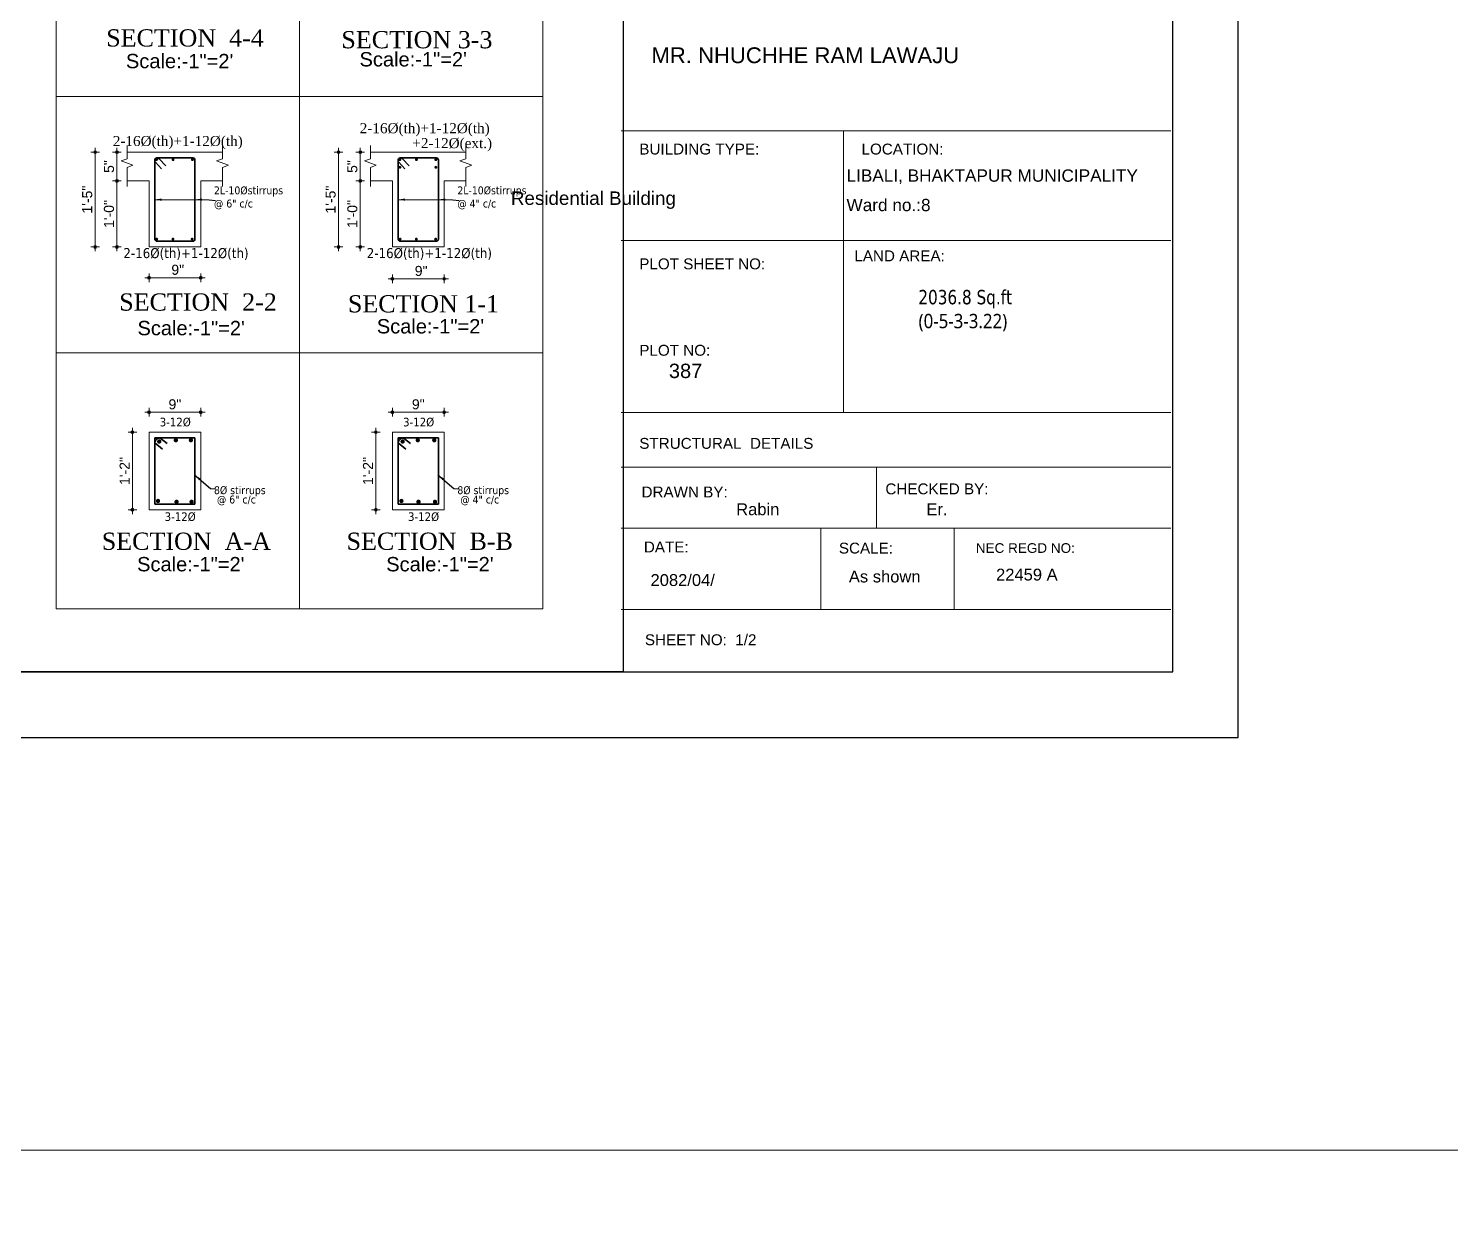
# Model space of a CAD drawing. Header units: inches. Extents: x 130993 to 274375, y -5108 to 103559.
# Drawn here: x 149109 to 150100, y 48901 to 49732 of the extents above; entities that cross this region are included whole.
import ezdxf

# ---------------------------------------------------------------- set-up
doc = ezdxf.new("R2010")
doc.units = ezdxf.units.IN
doc.header["$MEASUREMENT"] = 0
doc.header["$PDMODE"] = 2
doc.header["$PDSIZE"] = -3
for name, color, linetype, lineweight in [('Dim-internal', 150, 'Continuous', 9), ('DIMENDION', 4, 'Continuous', 18), ('DIMENSION', 142, 'Continuous', 20), ('HATCH', 9, 'Continuous', 9), ('REN', 7, 'Continuous', 35), ('ROD', 10, 'Continuous', 13), ('TEXT', 181, 'Continuous', 13), ('TRENCH', 7, 'Continuous', 20)]:
    doc.layers.add(name, color=color, linetype=linetype, lineweight=lineweight)
doc.layers.add('ELEVATION', color=7, linetype='Continuous')
doc.styles.add('DIM', font='dutch.ttf')
doc.styles.add('int text 1in-8ft', font='trebuc.ttf', dxfattribs={"height": 7})
doc.styles.add('PUMORI', font='arial.ttf')
doc.styles.add('ramon', font='arial.ttf', dxfattribs={"height": 7})
doc.styles.add('romans', font='romans.shx')
doc.styles.get("Standard").update_dxf_attribs({"font": 'txt.shx', "height": 6})
doc.styles.add('TAHOMA', font='tahoma.ttf', dxfattribs={"height": 9})
doc.dimstyles.new('ARROW1', dxfattribs={"dimscale": 96, "dimtxt": 15, "dimasz": 0.05, "dimexe": 0.078125, "dimexo": 0.09375, "dimgap": 0.03125, "dimtad": 1, "dimdec": 0, "dimzin": 3, "dimdsep": 46, "dimlunit": 4, "dimtxsty": 'TAHOMA', "dimcen": 0.09375, "dimclrt": 7, "dimadec": 0, "dimazin": 0, "dimtfac": 1, "dimtdec": 0, "dimtmove": 0, "dimatfit": 3, "dimfxl": 1, "dimfrac": 2, "dimtolj": 1, "dimtzin": 0, "dimarcsym": 0})
doc.dimstyles.new('dim 1in-8ft', dxfattribs={"dimtxt": 7, "dimasz": 2, "dimexe": 6, "dimexo": 6, "dimgap": 1, "dimtad": 1, "dimdec": 0, "dimzin": 0, "dimdsep": 46, "dimlunit": 4, "dimtxsty": 'int text 1in-8ft', "dimblk": 'DOT', "dimcen": 4, "dimdle": 6, "dimclrt": 7, "dimadec": 0, "dimazin": 0, "dimtfac": 1, "dimtdec": 0, "dimtofl": 0, "dimtmove": 0, "dimatfit": 3, "dimfxl": 6, "dimfxlon": 1, "dimtolj": 1, "dimtzin": 0, "dimarcsym": 0})
doc.dimstyles.new('s2', dxfattribs={"dimtxt": 6, "dimasz": 2, "dimexe": 6, "dimexo": 18, "dimgap": 1.9375, "dimtad": 1, "dimdec": 0, "dimlfac": 0.25, "dimzin": 3, "dimdsep": 46, "dimlunit": 4, "dimtxsty": 'ramon', "dimblk": 'dot 2', "dimcen": 0.09375, "dimse1": 1, "dimse2": 1, "dimclrd": 1, "dimclre": 1, "dimclrt": 256, "dimadec": 0, "dimazin": 0, "dimtfac": 0.75, "dimtdec": 0, "dimtix": 1, "dimtmove": 1, "dimatfit": 3, "dimldrblk": 'DOT', "dimfxl": 1, "dimtolj": 1, "dimtzin": 0, "dimlwd": 9, "dimlwe": 9, "dimarcsym": 0})

# ---------------------------------------------------------------- blocks, each defined once
blk = doc.blocks.new('_Dot')
at = {"color": 0, "linetype": 'ByBlock', "lineweight": -2}
blk.add_line((-0.5, 0), (-1, 0), dxfattribs=at)
at = {"color": 0, "linetype": 'ByBlock', "const_width": 0.5}
blk.add_lwpolyline([(-0.25, 0, 1), (0.25, 0, 1)], format="xyb", close=True, dxfattribs=at)
blk = doc.blocks.new('*D321')
at = {"layer": 'Defpoints', "color": 0}
for p in [(149601.5, 61339.2), (149753.5, 61271.71), (149601.5, -5108.48)]:
    blk.add_point(p, dxfattribs=at)
at = {"layer": 'Dim-internal', "color": 0, "lineweight": -2}
for p, q in [((149601.5, 61333.2), (149601.5, 61345.2)), ((149751.5, 61339.2), (149603.5, 61339.2)), ((149753.5, 61333.2), (149753.5, 61345.2))]:
    blk.add_line(p, q, dxfattribs=at)
at = {"layer": 'Dim-internal', "color": 0, "lineweight": -2, "xscale": 2, "yscale": 2, "zscale": 2, "rotation": 180}
blk.add_blockref('_Dot', (149601.5, 61339.2), dxfattribs=at)
at = {"layer": 'Dim-internal', "color": 0, "lineweight": -2, "xscale": 2, "yscale": 2, "zscale": 2}
blk.add_blockref('_Dot', (149753.5, 61339.2), dxfattribs=at)
at = {"layer": 'Dim-internal', "color": 7, "insert": (149677.5, 61343.76), "char_height": 7, "attachment_point": 5, "style": 'int text 1in-8ft'}
blk.add_mtext('\\A1;12\'-8"', dxfattribs=at)
blk = doc.blocks.new('dot1')
at = {"layer": 'HATCH'}
h = blk.add_hatch(color=256, dxfattribs=at)
edge = h.paths.add_edge_path()
edge.add_arc((0, 0), 1, 0, 360)
for p, q in [((3, 0), (-3, 0)), ((0, 3), (0, -3))]:
    blk.add_line(p, q, dxfattribs=at)
blk.add_circle((0, 0), 1, dxfattribs=at)
blk = doc.blocks.new('dot 2')
at = {"layer": 'HATCH', "xscale": 0.5, "yscale": 0.5, "zscale": 0.5}
blk.add_blockref('dot1', (0, 0), dxfattribs=at)
blk = doc.blocks.new('*D1601')
at = {"layer": 'Defpoints', "color": 0, "ltscale": 50}
for p in [(149193.23, 49451.22), (149181.66, 49397.22), (149193.23, 49397.22)]:
    blk.add_point(p, dxfattribs=at)
at = {"layer": 'DIMENSION', "color": 1, "lineweight": 9, "ltscale": 50}
blk.add_line((149181.66, 49449.22), (149181.66, 49399.22), dxfattribs=at)
at = {"layer": 'DIMENSION', "color": 1, "lineweight": 9, "ltscale": 50, "xscale": 2, "yscale": 2, "zscale": 2}
for p, rotation in [((149181.66, 49451.22), 90), ((149181.66, 49397.22), 270)]:
    blk.add_blockref('dot 2', p, dxfattribs=dict(at, rotation=rotation))
at = {"layer": 'DIMENSION', "ltscale": 50, "insert": (149176.21, 49424.22), "char_height": 7, "attachment_point": 5, "rotation": 90, "style": 'ramon'}
blk.add_mtext('\\A1;1\'-2"', dxfattribs=at)
blk = doc.blocks.new('*D1602')
at = {"layer": 'Defpoints', "color": 0, "ltscale": 50}
for p in [(149193.23, 49465.1), (149193.23, 49446.62), (149229.23, 49446.62)]:
    blk.add_point(p, dxfattribs=at)
at = {"layer": 'DIMENSION', "color": 1, "lineweight": 9, "ltscale": 50}
blk.add_line((149227.23, 49465.1), (149195.23, 49465.1), dxfattribs=at)
at = {"layer": 'DIMENSION', "color": 1, "lineweight": 9, "ltscale": 50, "xscale": 2, "yscale": 2, "zscale": 2, "rotation": 180}
blk.add_blockref('dot 2', (149193.23, 49465.1), dxfattribs=at)
at = {"layer": 'DIMENSION', "color": 1, "lineweight": 9, "ltscale": 50, "xscale": 2, "yscale": 2, "zscale": 2}
blk.add_blockref('dot 2', (149229.23, 49465.1), dxfattribs=at)
at = {"layer": 'DIMENSION', "ltscale": 50, "insert": (149211.23, 49470.61), "char_height": 7, "attachment_point": 5, "style": 'ramon'}
blk.add_mtext('\\A1;9"', dxfattribs=at)
blk = doc.blocks.new('*D1603')
at = {"layer": 'Defpoints', "color": 0, "ltscale": 50}
for p in [(149362.73, 49451.22), (149351.16, 49397.22), (149362.73, 49397.22)]:
    blk.add_point(p, dxfattribs=at)
at = {"layer": 'DIMENSION', "color": 1, "lineweight": 9, "ltscale": 50}
blk.add_line((149351.16, 49449.22), (149351.16, 49399.22), dxfattribs=at)
at = {"layer": 'DIMENSION', "color": 1, "lineweight": 9, "ltscale": 50, "xscale": 2, "yscale": 2, "zscale": 2}
for p, rotation in [((149351.16, 49451.22), 90), ((149351.16, 49397.22), 270)]:
    blk.add_blockref('dot 2', p, dxfattribs=dict(at, rotation=rotation))
at = {"layer": 'DIMENSION', "ltscale": 50, "insert": (149345.71, 49424.22), "char_height": 7, "attachment_point": 5, "rotation": 90, "style": 'ramon'}
blk.add_mtext('\\A1;1\'-2"', dxfattribs=at)
blk = doc.blocks.new('*D1604')
at = {"layer": 'Defpoints', "color": 0, "ltscale": 50}
for p in [(149362.73, 49465.1), (149362.73, 49446.62), (149398.73, 49446.62)]:
    blk.add_point(p, dxfattribs=at)
at = {"layer": 'DIMENSION', "color": 1, "lineweight": 9, "ltscale": 50}
blk.add_line((149396.73, 49465.1), (149364.73, 49465.1), dxfattribs=at)
at = {"layer": 'DIMENSION', "color": 1, "lineweight": 9, "ltscale": 50, "xscale": 2, "yscale": 2, "zscale": 2, "rotation": 180}
blk.add_blockref('dot 2', (149362.73, 49465.1), dxfattribs=at)
at = {"layer": 'DIMENSION', "color": 1, "lineweight": 9, "ltscale": 50, "xscale": 2, "yscale": 2, "zscale": 2}
blk.add_blockref('dot 2', (149398.73, 49465.1), dxfattribs=at)
at = {"layer": 'DIMENSION', "ltscale": 50, "insert": (149380.73, 49470.61), "char_height": 7, "attachment_point": 5, "style": 'ramon'}
blk.add_mtext('\\A1;9"', dxfattribs=at)
blk = doc.blocks.new('*D2918')
at = {"layer": 'Defpoints', "color": 0, "ltscale": 50}
for p in [(149362.73, 49577.02), (149398.73, 49577.02), (149398.73, 49558.01)]:
    blk.add_point(p, dxfattribs=at)
at = {"layer": 'DIMENSION', "color": 1, "lineweight": 9, "ltscale": 50}
blk.add_line((149364.73, 49558.01), (149396.73, 49558.01), dxfattribs=at)
at = {"layer": 'DIMENSION', "color": 1, "lineweight": 9, "ltscale": 50, "xscale": 2, "yscale": 2, "zscale": 2, "rotation": 180}
blk.add_blockref('dot 2', (149362.73, 49558.01), dxfattribs=at)
at = {"layer": 'DIMENSION', "color": 1, "lineweight": 9, "ltscale": 50, "xscale": 2, "yscale": 2, "zscale": 2}
blk.add_blockref('dot 2', (149398.73, 49558.01), dxfattribs=at)
at = {"layer": 'DIMENSION', "ltscale": 50, "insert": (149382.73, 49563.52), "char_height": 7, "attachment_point": 5, "style": 'ramon'}
blk.add_mtext('\\A1;9"', dxfattribs=at)
blk = doc.blocks.new('*D2919')
at = {"layer": 'Defpoints', "color": 0, "ltscale": 50}
for p in [(149348.65, 49626.22), (149340.36, 49580.22), (149362.73, 49580.22)]:
    blk.add_point(p, dxfattribs=at)
at = {"layer": 'DIMENSION', "color": 1, "lineweight": 9, "ltscale": 50}
blk.add_line((149340.36, 49624.22), (149340.36, 49582.22), dxfattribs=at)
at = {"layer": 'DIMENSION', "color": 1, "lineweight": 9, "ltscale": 50, "xscale": 2, "yscale": 2, "zscale": 2}
for p, rotation in [((149340.36, 49626.22), 90), ((149340.36, 49580.22), 270)]:
    blk.add_blockref('dot 2', p, dxfattribs=dict(at, rotation=rotation))
at = {"layer": 'DIMENSION', "ltscale": 50, "insert": (149334.85, 49603.22), "char_height": 7, "attachment_point": 5, "rotation": 90, "style": 'ramon'}
blk.add_mtext('\\A1;1\'-0"', dxfattribs=at)
blk = doc.blocks.new('*D2920')
at = {"layer": 'Defpoints', "color": 0, "ltscale": 50}
for p in [(149348.65, 49646.22), (149340.36, 49626.22), (149348.65, 49626.22)]:
    blk.add_point(p, dxfattribs=at)
at = {"layer": 'DIMENSION', "color": 1, "lineweight": 9, "ltscale": 50}
blk.add_line((149340.36, 49644.22), (149340.36, 49628.22), dxfattribs=at)
at = {"layer": 'DIMENSION', "color": 1, "lineweight": 9, "ltscale": 50, "xscale": 2, "yscale": 2, "zscale": 2}
for p, rotation in [((149340.36, 49646.22), 90), ((149340.36, 49626.22), 270)]:
    blk.add_blockref('dot 2', p, dxfattribs=dict(at, rotation=rotation))
at = {"layer": 'DIMENSION', "ltscale": 50, "insert": (149334.87, 49636.22), "char_height": 7, "attachment_point": 5, "rotation": 90, "style": 'ramon'}
blk.add_mtext('\\A1;5"', dxfattribs=at)
blk = doc.blocks.new('*D2921')
at = {"layer": 'Defpoints', "color": 0, "ltscale": 50}
for p in [(149325.2, 49646.22), (149362.73, 49646.22), (149362.73, 49580.22)]:
    blk.add_point(p, dxfattribs=at)
at = {"layer": 'DIMENSION', "color": 1, "lineweight": 9, "ltscale": 50}
blk.add_line((149325.2, 49582.22), (149325.2, 49644.22), dxfattribs=at)
at = {"layer": 'DIMENSION', "color": 1, "lineweight": 9, "ltscale": 50, "xscale": 2, "yscale": 2, "zscale": 2}
for p, rotation in [((149325.2, 49646.22), 90), ((149325.2, 49580.22), 270)]:
    blk.add_blockref('dot 2', p, dxfattribs=dict(at, rotation=rotation))
at = {"layer": 'DIMENSION', "ltscale": 50, "insert": (149319.69, 49613.22), "char_height": 7, "attachment_point": 5, "rotation": 90, "style": 'ramon'}
blk.add_mtext('\\A1;1\'-5"', dxfattribs=at)
blk = doc.blocks.new('*D2922')
at = {"layer": 'Defpoints', "color": 0, "ltscale": 50}
for p in [(149193.23, 49577.82), (149229.23, 49577.82), (149229.23, 49558.82)]:
    blk.add_point(p, dxfattribs=at)
at = {"layer": 'DIMENSION', "color": 1, "lineweight": 9, "ltscale": 50}
blk.add_line((149195.23, 49558.82), (149227.23, 49558.82), dxfattribs=at)
at = {"layer": 'DIMENSION', "color": 1, "lineweight": 9, "ltscale": 50, "xscale": 2, "yscale": 2, "zscale": 2, "rotation": 180}
blk.add_blockref('dot 2', (149193.23, 49558.82), dxfattribs=at)
at = {"layer": 'DIMENSION', "color": 1, "lineweight": 9, "ltscale": 50, "xscale": 2, "yscale": 2, "zscale": 2}
blk.add_blockref('dot 2', (149229.23, 49558.82), dxfattribs=at)
at = {"layer": 'DIMENSION', "ltscale": 50, "insert": (149213.23, 49564.33), "char_height": 7, "attachment_point": 5, "style": 'ramon'}
blk.add_mtext('\\A1;9"', dxfattribs=at)
blk = doc.blocks.new('*D2923')
at = {"layer": 'Defpoints', "color": 0, "ltscale": 50}
for p in [(149179.15, 49626.22), (149170.86, 49580.22), (149193.23, 49580.22)]:
    blk.add_point(p, dxfattribs=at)
at = {"layer": 'DIMENSION', "color": 1, "lineweight": 9, "ltscale": 50}
blk.add_line((149170.86, 49624.22), (149170.86, 49582.22), dxfattribs=at)
at = {"layer": 'DIMENSION', "color": 1, "lineweight": 9, "ltscale": 50, "xscale": 2, "yscale": 2, "zscale": 2}
for p, rotation in [((149170.86, 49626.22), 90), ((149170.86, 49580.22), 270)]:
    blk.add_blockref('dot 2', p, dxfattribs=dict(at, rotation=rotation))
at = {"layer": 'DIMENSION', "ltscale": 50, "insert": (149165.35, 49603.22), "char_height": 7, "attachment_point": 5, "rotation": 90, "style": 'ramon'}
blk.add_mtext('\\A1;1\'-0"', dxfattribs=at)
blk = doc.blocks.new('*D2924')
at = {"layer": 'Defpoints', "color": 0, "ltscale": 50}
for p in [(149179.15, 49646.22), (149170.86, 49626.22), (149179.15, 49626.22)]:
    blk.add_point(p, dxfattribs=at)
at = {"layer": 'DIMENSION', "color": 1, "lineweight": 9, "ltscale": 50}
blk.add_line((149170.86, 49644.22), (149170.86, 49628.22), dxfattribs=at)
at = {"layer": 'DIMENSION', "color": 1, "lineweight": 9, "ltscale": 50, "xscale": 2, "yscale": 2, "zscale": 2}
for p, rotation in [((149170.86, 49646.22), 90), ((149170.86, 49626.22), 270)]:
    blk.add_blockref('dot 2', p, dxfattribs=dict(at, rotation=rotation))
at = {"layer": 'DIMENSION', "ltscale": 50, "insert": (149165.37, 49636.22), "char_height": 7, "attachment_point": 5, "rotation": 90, "style": 'ramon'}
blk.add_mtext('\\A1;5"', dxfattribs=at)
blk = doc.blocks.new('*D2925')
at = {"layer": 'Defpoints', "color": 0, "ltscale": 50}
for p in [(149155.7, 49646.22), (149193.23, 49646.22), (149193.23, 49580.22)]:
    blk.add_point(p, dxfattribs=at)
at = {"layer": 'DIMENSION', "color": 1, "lineweight": 9, "ltscale": 50}
blk.add_line((149155.7, 49582.22), (149155.7, 49644.22), dxfattribs=at)
at = {"layer": 'DIMENSION', "color": 1, "lineweight": 9, "ltscale": 50, "xscale": 2, "yscale": 2, "zscale": 2}
for p, rotation in [((149155.7, 49646.22), 90), ((149155.7, 49580.22), 270)]:
    blk.add_blockref('dot 2', p, dxfattribs=dict(at, rotation=rotation))
at = {"layer": 'DIMENSION', "ltscale": 50, "insert": (149150.19, 49613.22), "char_height": 7, "attachment_point": 5, "rotation": 90, "style": 'ramon'}
blk.add_mtext('\\A1;1\'-5"', dxfattribs=at)

msp = doc.modelspace()

# ---------------------------------------------------------------- linework, layer by layer
at = {"layer": 'Defpoints', "color": 240, "true_color": 0xed1f24}
msp.add_lwpolyline([(146818.74, 51437.94), (149523.33, 51437.94), (149523.33, 49284.27), (146818.74, 49284.27)], close=True, dxfattribs=at)
at = {"layer": 'DIMENSION'}
msp.add_lwpolyline([(134008.5, 52489.13), (154575.5, 52489.13), (154575.5, 48951.13), (134008.5, 48951.13)], close=True, dxfattribs=at)
at = {"layer": 'DIMENSION', "color": 0, "lineweight": 9}
for points in [[(149297.98, 49685.1), (149128.48, 49685.1), (149128.48, 49863.6), (149297.98, 49863.6)], [(149467.48, 49685.1), (149297.98, 49685.1), (149297.98, 49863.6), (149467.48, 49863.6)], [(149297.98, 49506.6), (149128.48, 49506.6), (149128.48, 49685.1), (149297.98, 49685.1)], [(149467.48, 49506.6), (149297.98, 49506.6), (149297.98, 49685.1), (149467.48, 49685.1)], [(149297.98, 49328.1), (149128.48, 49328.1), (149128.48, 49506.6), (149297.98, 49506.6)], [(149467.48, 49328.1), (149297.98, 49328.1), (149297.98, 49506.6), (149467.48, 49506.6)]]:
    msp.add_lwpolyline(points, close=True, dxfattribs=at)
at = {"layer": 'ELEVATION', "color": 5, "lineweight": 5, "ltscale": 16}
for p, q in [((149522.06, 49661.13), (149904.93, 49661.13)), ((149676.82, 49661.13), (149676.82, 49465.01)), ((149522.06, 49584.72), (149904.93, 49584.72)), ((149522.06, 49465.01), (149904.93, 49465.01)), ((149522.06, 49426.9), (149904.93, 49426.9)), ((149699.96, 49426.9), (149699.96, 49384.48)), ((149522.06, 49384.48), (149904.93, 49384.48)), ((149522.06, 49384.48), (149904.93, 49384.48)), ((149661.06, 49384.48), (149661.06, 49327.81)), ((149753.88, 49384.48), (149753.88, 49327.81)), ((149522.06, 49327.81), (149904.93, 49327.81))]:
    msp.add_line(p, q, dxfattribs=at)
at = {"layer": 'ELEVATION'}
for points in [[(146773.12, 49238.65), (149951.82, 49238.65), (149951.82, 51483.56), (146773.12, 51483.56)], [(146818.74, 49284.27), (149906.2, 49284.27), (149906.2, 51437.94), (146818.74, 51437.94)]]:
    msp.add_lwpolyline(points, close=True, dxfattribs=at)
at = {"layer": 'ELEVATION', "color": 240, "true_color": 0xed1f24}
msp.add_lwpolyline([(146818.74, 51437.94), (149523.33, 51437.94), (149523.33, 49284.27), (146818.74, 49284.27)], close=True, dxfattribs=at)
at = {"layer": 'HATCH', "linetype": 'Continuous'}
for points in [[(149177.88, 49650.82), (149177.88, 49641.61), (149173.76, 49640.11), (149182, 49637.11), (149177.88, 49635.61), (149177.88, 49622.44)], [(149244.35, 49650.82), (149244.35, 49641.61), (149240.23, 49640.11), (149248.48, 49637.11), (149244.35, 49635.61), (149244.35, 49622.44)], [(149347.38, 49650.82), (149347.38, 49641.61), (149343.26, 49640.11), (149351.5, 49637.11), (149347.38, 49635.61), (149347.38, 49622.44)], [(149413.85, 49650.82), (149413.85, 49641.61), (149409.73, 49640.11), (149417.98, 49637.11), (149413.85, 49635.61), (149413.85, 49622.44)]]:
    msp.add_lwpolyline(points, dxfattribs=at)
at = {"layer": 'REN'}
for p, q in [((149197.23, 49640.72), (149197.23, 49585.72)), ((149198.73, 49642.22), (149223.73, 49642.22)), ((149225.23, 49640.72), (149225.23, 49585.72)), ((149366.73, 49640.72), (149366.73, 49585.72)), ((149368.23, 49642.22), (149393.23, 49642.22)), ((149394.73, 49640.72), (149394.73, 49585.72)), ((149198.73, 49584.22), (149223.73, 49584.22)), ((149368.23, 49584.22), (149393.23, 49584.22)), ((149197.23, 49401.22), (149197.23, 49447.22)), ((149197.23, 49447.22), (149225.23, 49447.22)), ((149197.23, 49443.72), (149202.68, 49439.43)), ((149200.73, 49447.22), (149205.83, 49443.39)), ((149225.23, 49447.22), (149225.23, 49401.22)), ((149366.73, 49401.22), (149366.73, 49447.22)), ((149366.73, 49447.22), (149394.73, 49447.22)), ((149366.73, 49443.72), (149372.18, 49439.43)), ((149370.23, 49447.22), (149375.33, 49443.39)), ((149394.73, 49447.22), (149394.73, 49401.22)), ((149225.23, 49401.22), (149197.23, 49401.22)), ((149394.73, 49401.22), (149366.73, 49401.22))]:
    msp.add_line(p, q, dxfattribs=at)
for points in [[(149204.98, 49636.74), (149200.26, 49641.7, 1), (149197.69, 49639.25), (149201.97, 49634.74)], [(149374.48, 49636.74), (149369.76, 49641.7, 1), (149367.19, 49639.25), (149371.47, 49634.74)]]:
    msp.add_lwpolyline(points, format="xyb", dxfattribs=at)
for points, const_width in [([(149198.92, 49641.05, -1), (149197.92, 49641.05, -1)], 1), ([(149209.45, 49641.05, 1), (149210.45, 49641.05, 1)], 1), ([(149222.95, 49641.05, 1), (149223.95, 49641.05, 1)], 1), ([(149368.42, 49641.05, -1), (149367.42, 49641.05, -1)], 1), ([(149378.95, 49641.05, 1), (149379.95, 49641.05, 1)], 1), ([(149392.45, 49641.05, 1), (149393.45, 49641.05, 1)], 1), ([(149368.42, 49635.76, -1), (149367.42, 49635.76, -1)], 1), ([(149392.45, 49635.76, 1), (149393.45, 49635.76, 1)], 1), ([(149199.08, 49585.69, -1), (149198.08, 49585.69, -1)], 1), ([(149209.35, 49585.69, 1), (149210.35, 49585.69, 1)], 1), ([(149222.79, 49585.69, 1), (149223.79, 49585.69, 1)], 1), ([(149368.58, 49585.69, -1), (149367.58, 49585.69, -1)], 1), ([(149378.85, 49585.69, 1), (149379.85, 49585.69, 1)], 1), ([(149392.29, 49585.69, 1), (149393.29, 49585.69, 1)], 1), ([(149199.57, 49444.73, 1), (149201.07, 49444.73, 1)], 1.5), ([(149211.13, 49445.65, 1), (149212.63, 49445.65, 1)], 1.5), ([(149221.63, 49445.65, 1), (149223.13, 49445.65, 1)], 1.5), ([(149369.07, 49444.73, 1), (149370.57, 49444.73, 1)], 1.5), ([(149379.63, 49445.65, 1), (149381.13, 49445.65, 1)], 1.5), ([(149391.13, 49445.65, 1), (149392.63, 49445.65, 1)], 1.5), ([(149198.72, 49403.33, 1), (149200.22, 49403.33, 1)], 1.5), ([(149211.63, 49402.73, 1), (149213.13, 49402.73, 1)], 1.5), ([(149222.13, 49402.73, 1), (149223.63, 49402.73, 1)], 1.5), ([(149368.22, 49403.33, 1), (149369.72, 49403.33, 1)], 1.5), ([(149380.13, 49402.73, 1), (149381.63, 49402.73, 1)], 1.5), ([(149391.63, 49402.73, 1), (149393.13, 49402.73, 1)], 1.5)]:
    msp.add_lwpolyline(points, format="xyb", close=True, dxfattribs=dict(at, const_width=const_width))
for centre, radius, start, end in [((149198.73, 49640.72), 1.5, 90, 180), ((149223.73, 49640.72), 1.5, 0, 90), ((149368.23, 49640.72), 1.5, 90, 180), ((149393.23, 49640.72), 1.5, 0, 90), ((149198.73, 49585.72), 1.5, 180, 270), ((149223.73, 49585.72), 1.5, 270, 0), ((149368.23, 49585.72), 1.5, 180, 270), ((149393.23, 49585.72), 1.5, 270, 0), ((149200.73, 49443.72), 3.5, 90, 180), ((149370.23, 49443.72), 3.5, 90, 180)]:
    msp.add_arc(centre, radius, start, end, dxfattribs=at)
at = {"layer": 'TRENCH', "lineweight": 15}
for p, q in [((149178.11, 49646.22), (149244.35, 49646.22)), ((149347.61, 49646.22), (149413.85, 49646.22)), ((149193.23, 49626.22), (149178.11, 49626.22)), ((149193.23, 49580.22), (149193.23, 49626.22)), ((149229.23, 49626.22), (149229.23, 49580.22)), ((149229.23, 49626.22), (149244.35, 49626.22)), ((149362.73, 49626.22), (149347.61, 49626.22)), ((149362.73, 49580.22), (149362.73, 49626.22)), ((149398.73, 49626.22), (149398.73, 49580.22)), ((149398.73, 49626.22), (149413.85, 49626.22)), ((149193.23, 49580.22), (149229.23, 49580.22)), ((149362.73, 49580.22), (149398.73, 49580.22))]:
    msp.add_line(p, q, dxfattribs=at)
for points in [[(149229.23, 49397.22), (149193.23, 49397.22), (149193.23, 49451.22), (149229.23, 49451.22)], [(149398.73, 49397.22), (149362.73, 49397.22), (149362.73, 49451.22), (149398.73, 49451.22)]]:
    msp.add_lwpolyline(points, close=True, dxfattribs=at)

# ---------------------------------------------------------------- texts
at = {"char_height": 10, "attachment_point": 1}
for insert, width in [((149177.13, 49714.71), 69.62), ((149339.81, 49715.95), 69.62), ((149185.17, 49528.76), 81.62), ((149351.86, 49529.99), 81.62), ((149184.91, 49364.31), 69.62), ((149358.41, 49364.31), 69.62)]:
    msp.add_mtext('{\\fArial|b0|i0|c0|p34;Scale:-1"=2\'}', dxfattribs=dict(at, insert=insert, width=width))
at = {"layer": 'DIMENDION', "color": 5, "attachment_point": 1, "style": 'ramon'}
for s, insert, char_height, width in [('BUILDING TYPE:', (149534.66, 49652.21), 7.5828, 212.317), ('LOCATION:', (149689.43, 49652.21), 7.583, 212.317), ('PLOT SHEET NO: ', (149534.66, 49572.26), 7.5828, 212.317), ('{\\fArial Baltic|b0|i0|c186|p34;LAND AREA}:', (149684.46, 49577.82), 7.5828, 212.317), ('PLOT NO:', (149534.66, 49512.07), 7.583, 212.317), ('STRUCTURAL  DETAILS ', (149534.66, 49447.25), 7.5828, 356.1186), (' DRAWN BY:  ', (149533.28, 49413.38), 7.5828, 66.3556), ('CHECKED BY: ', (149706.06, 49415.54), 7.5828, 278.4118), ('DATE: ', (149537.85, 49375.05), 7.583, 212.317), ('SCALE: ', (149673.67, 49374.3), 7.583, 212.317), (' NEC REGD NO:  ', (149766.41, 49373.92), 6.7362, 188.9054), ('SHEET NO:  1/2', (149538.57, 49310.47), 7.5828, 85.6156)]:
    msp.add_mtext(s, dxfattribs=dict(at, insert=insert, char_height=char_height, width=width))
at = {"layer": 'ROD', "ltscale": 10, "char_height": 12, "width": 232.7849, "attachment_point": 5, "style": 'romans'}
for s, insert in [('{\\fTimes New Roman|b0|i0|c0|p18;\\C0;SECTION  4-4}', (149218.29, 49725.76)), ('{\\fTimes New Roman|b0|i0|c0|p18;\\C0;SECTION 3-3}', (149379.78, 49724.52)), ('{\\fTimes New Roman|b0|i0|c0|p18;\\C0;SECTION  2-2}', (149227.33, 49541.8)), ('{\\fTimes New Roman|b0|i0|c0|p18;\\C0;SECTION 1-1}', (149384.33, 49540.57)), ('{\\fTimes New Roman|b0|i0|c0|p18;\\C0;SECTION  A-A}', (149219.2, 49375.21)), ('{\\fTimes New Roman|b0|i0|c0|p18;\\C0;SECTION  B-B}', (149388.7, 49375.21))]:
    msp.add_mtext(s, dxfattribs=dict(at, insert=insert))
at = {"layer": 'TEXT', "color": 18, "true_color": 0x000000, "style": 'PUMORI'}
for s, height, p in [('MR. NHUCHHE RAM LAWAJU ', 11, (149543.15, 49708.26)), ('LIBALI, BHAKTAPUR MUNICIPALITY ', 8.5725, (149678.97, 49625.67)), ('Ward no.:8  ', 8.5725, (149678.97, 49605.17)), ('387', 10, (149555.25, 49488.95)), ('Rabin', 8.244, (149602.13, 49393.43)), ('Er.', 8.244, (149734.63, 49393.43)), ('2082/04/ ', 8.244, (149542.49, 49344.13)), ('As shown', 8.244, (149680.62, 49346.58)), ('22459 A', 8.244, (149783.13, 49347.93))]:
    msp.add_text(s, height=height, dxfattribs=at).set_placement(p)
at = {"layer": 'TEXT', "style": 'DIM'}
for s, p in [(' 2-16%%C(th)+1-12%%C(th)', (149337.32, 49659.47)), (' 2-16%%C(th)+1-12%%C(th)', (149165.32, 49650.54)), ('        +2-12%%C(ext.)', (149355.41, 49649.06))]:
    msp.add_text(s, height=7, dxfattribs=at).set_placement(p)
at = {"layer": 'TEXT', "ltscale": 0.5, "style": 'TAHOMA'}
for p in [(149172.7, 49572.46), (149342.2, 49572.46)]:
    msp.add_text(' 2-16%%C(th)+1-12%%C(th)', height=7, dxfattribs=at).set_placement(p)
at = {"layer": 'TEXT', "ltscale": 0.5, "attachment_point": 1, "style": 'TAHOMA'}
for s, insert, char_height, width in [('2L-10%%Cstirrups\\P@ 6" c/c', (149238.46, 49622.4), 5.5, 43.1137), ('2L-10%%Cstirrups\\P@ 4" c/c', (149407.96, 49622.4), 5.5, 43.1137), ('3-12%%C', (149200.68, 49461.3), 6, 24.1628), ('3-12%%C', (149370.18, 49461.3), 6, 24.1628), ('8%%C stirrups ', (149238.46, 49413.59), 5.5, 60), ('8%%C stirrups ', (149407.96, 49413.59), 5.5, 60), (' @ 6" c/c', (149238.46, 49407.09), 5.5, 60), (' @ 4" c/c', (149407.96, 49407.09), 5.5, 60), ('3-12%%C', (149204.11, 49395.42), 6, 22.8633), ('3-12%%C', (149373.61, 49395.42), 6, 22.8633)]:
    msp.add_mtext(s, dxfattribs=dict(at, insert=insert, char_height=char_height, width=width))
at = {"layer": 'TEXT', "color": 18, "true_color": 0x000000, "attachment_point": 1, "style": 'PUMORI'}
for s, insert, char_height in [('\\pi-95.51044;Residential Building', (149540.74, 49618.91), 9.3677), ('\\pi3.473;{\\fTahoma|b0|i0|c0|p34;\\W0.9;\\C256;2036.8 Sq.ft\\P\\pi3.659;\\fTrebuchet MS|b0|i0|c0|p34;\\C0;(0-5-3-3.22)}', (149725.52, 49550.32), 10)]:
    msp.add_mtext(s, dxfattribs=dict(at, insert=insert, char_height=char_height))

# ---------------------------------------------------------------- dimensions: what is measured, and where the dimension line sits
at = {"layer": 'Dim-internal'}
dim = msp.add_linear_dim(base=(149601.5, 61339.2), p1=(149753.5, 61271.71), p2=(149601.5, -5108.48), dimstyle='dim 1in-8ft', dxfattribs=at)
dim.commit()
dim.dimension.update_dxf_attribs({"geometry": '*D321', "text_midpoint": (149677.5, 61343.76)})
at = {"layer": 'DIMENSION', "ltscale": 50}
for base, p1, p2, picture, middle in [((149155.70219683, 49646.21590854), (149193.23038096, 49580.21590854), (149193.23038096, 49646.21590854), '*D2925', (149150.19068592, 49613.21590854)), ((149170.86, 49626.22), (149179.15, 49646.22), (149179.15, 49626.22), '*D2924', (149165.37, 49636.22)), ((149325.20219683, 49646.21590854), (149362.73038096, 49580.21590854), (149362.73038096, 49646.21590854), '*D2921', (149319.69068592, 49613.21590854)), ((149340.36, 49626.22), (149348.65, 49646.22), (149348.65, 49626.22), '*D2920', (149334.87, 49636.22)), ((149170.8636693, 49580.21590854), (149179.15300832, 49626.21590854), (149193.23038096, 49580.21590854), '*D2923', (149165.35215838, 49603.21590854)), ((149340.3636693, 49580.21590854), (149348.65300832, 49626.21590854), (149362.73038096, 49580.21590854), '*D2919', (149334.85215838, 49603.21590854)), ((149181.65983408, 49397.21590854), (149193.23038096, 49451.21590854), (149193.23038096, 49397.21590854), '*D1601', (149176.20800939, 49424.21590854)), ((149351.15983408, 49397.21590854), (149362.73038096, 49451.21590854), (149362.73038096, 49397.21590854), '*D1603', (149345.70800939, 49424.21590854))]:
    dim = msp.add_linear_dim(base=base, p1=p1, p2=p2, angle=90, dimstyle='s2', dxfattribs=at)
    dim.commit()
    dim.dimension.update_dxf_attribs({"geometry": picture, "text_midpoint": middle})
for base, p1, p2, picture, middle in [((149229.23, 49558.82), (149193.23, 49577.82), (149229.23, 49577.82), '*D2922', (149213.23, 49558.82)), ((149398.73, 49558.01), (149362.73, 49577.02), (149398.73, 49577.02), '*D2918', (149382.73, 49558.01))]:
    dim = msp.add_linear_dim(base=base, p1=p1, p2=p2, dimstyle='s2', dxfattribs=at)
    dim.commit()
    dim.dimension.update_dxf_attribs({"geometry": picture, "text_midpoint": middle, "dimtype": 160})
for base, p1, p2, picture, middle in [((149193.23, 49465.1), (149229.23, 49446.62), (149193.23, 49446.62), '*D1602', (149211.23, 49470.61)), ((149362.73, 49465.1), (149398.73, 49446.62), (149362.73, 49446.62), '*D1604', (149380.73, 49470.61))]:
    dim = msp.add_linear_dim(base=base, p1=p1, p2=p2, dimstyle='s2', dxfattribs=at)
    dim.commit()
    dim.dimension.update_dxf_attribs({"geometry": picture, "text_midpoint": middle})

# ---------------------------------------------------------------- leaders
at = {"layer": 'HATCH'}
for points in [[(149197.23, 49613.22), (149235.2, 49613.16), (149239.62, 49612.64)], [(149225.23, 49613.22), (149235.2, 49613.16), (149239.62, 49612.64)], [(149366.73, 49613.22), (149404.7, 49613.16), (149409.12, 49612.64)], [(149394.73, 49613.22), (149404.7, 49613.16), (149409.12, 49612.64)], [(149224.91, 49421.49), (149236.03, 49412.13), (149239.62, 49411.83)], [(149224.91, 49421.49), (149236.03, 49412.13), (149239.62, 49411.83)], [(149394.41, 49421.49), (149405.53, 49412.13), (149409.12, 49411.83)], [(149394.41, 49421.49), (149405.53, 49412.13), (149409.12, 49411.83)]]:
    msp.add_leader(points, dimstyle='ARROW1', dxfattribs=at)

doc.saveas('drawing.dxf')
